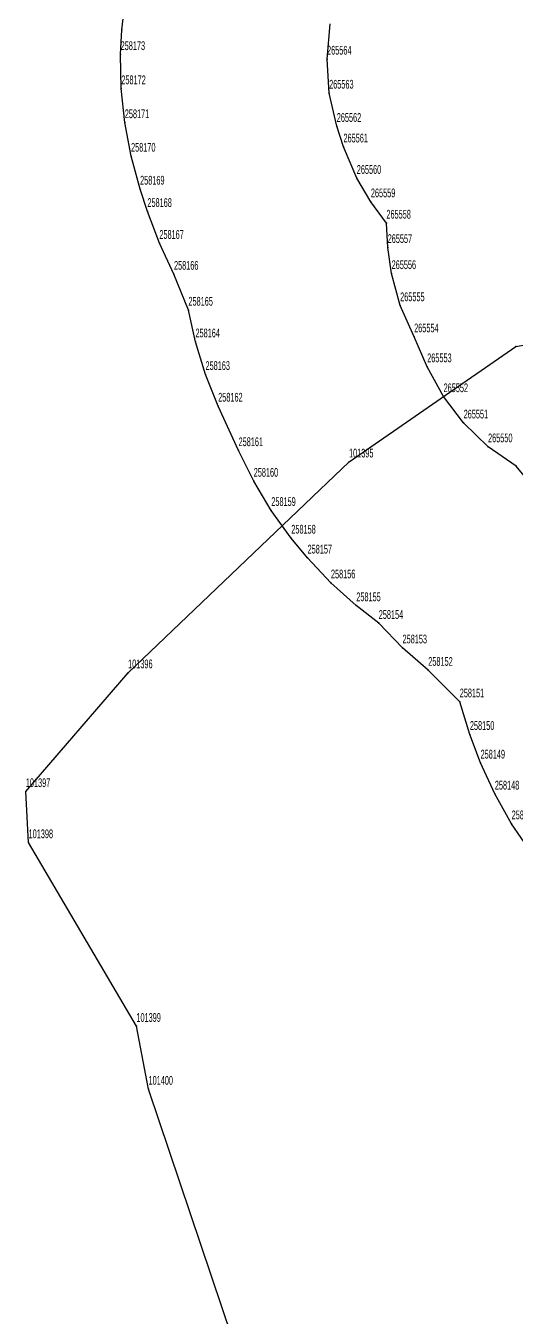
# Model space of a CAD drawing. Extents: x 1277570 to 1279623, y 422293 to 424918.
# Drawn here: x 1277728.7 to 1277847.5, y 422947.8 to 423260.6 of the extents above; entities that cross this region are included whole.
import ezdxf

# ---------------------------------------------------------------- set-up
doc = ezdxf.new("R2010")
doc.units = 0
doc.layers.get('0').update_dxf_attribs({"linetype": 'CONTINUOUS'})

msp = doc.modelspace()

# ---------------------------------------------------------------- linework, layer by layer
at = {"color": 7, "linetype": 'CONTINUOUS'}
for points in [[(1277851.000002, 423060.52), (1277846.359998, 423067.35), (1277842.290001, 423074.549999), (1277838.839998, 423082.059999), (1277836.250001, 423088.999998), (1277833.790002, 423096.890001), (1277826.170001, 423104.529999), (1277819.94, 423109.96), (1277814.180001, 423115.890002), (1277808.739999, 423120.169999), (1277802.599999, 423125.709999), (1277796.939999, 423131.730001), (1277792.999999, 423136.550002), (1277788.16, 423143.249999), (1277783.900002, 423150.33), (1277780.230002, 423157.740001), (1277775.290002, 423168.520002), (1277772.219999, 423176.189998), (1277769.790001, 423184.090001), (1277768.089999, 423191.770002), (1277764.589998, 423200.469999), (1277761.049999, 423207.950001), (1277758.150001, 423215.679999), (1277756.379999, 423221.090001), (1277754.19, 423229.069999), (1277752.680002, 423237.189999), (1277751.830001, 423245.409999), (1277751.670002, 423253.68), (1277751.989999, 423259.669999), (1277753.120001, 423269.33)], [(1277851.43, 423149.229998), (1277847.420001, 423153.95), (1277840.650001, 423158.670002), (1277834.739999, 423164.449998), (1277829.879998, 423170.819999), (1277825.910001, 423178.06), (1277822.749999, 423185.310001), (1277819.359999, 423192.85), (1277817.300001, 423200.63), (1277816.339999, 423206.949999), (1277816.030002, 423212.849998), (1277812.270001, 423218.019998), (1277808.86, 423223.7), (1277805.639999, 423231.31), (1277804.01, 423236.290001), (1277802.159999, 423244.340001), (1277801.660002, 423252.579999), (1277802.45, 423261.139999)], [(1277788.910001, 422912.48), (1277758.420001, 423003.040001), (1277755.490001, 423018.279999), (1277729.38, 423062.77), (1277728.709998, 423075.149999), (1277753.480001, 423103.929999), (1277806.979998, 423154.999999), (1277847.4, 423182.950002), (1277860.880001, 423185.41), (1277862.340001, 423183.359999), (1277875.299999, 423186.610001), (1277890.71, 423171.200002), (1277913.820002, 423140.38), (1277946.320002, 423095.770001), (1277970.519999, 423061.659999), (1277998.069999, 423020.369998), (1278000.829999, 422984.569999), (1278007.98, 422969.719998), (1278028.350002, 422947.14)]]:
    msp.add_lwpolyline(points, dxfattribs=at)
at = {"color": 7}
for p in [(1277751.989999, 423259.669999), (1277751.670002, 423253.68), (1277801.660002, 423252.579999), (1277751.830001, 423245.409999), (1277802.159999, 423244.340001), (1277752.680002, 423237.189999), (1277804.01, 423236.290001), (1277805.639999, 423231.31), (1277754.19, 423229.069999), (1277808.86, 423223.7), (1277756.379999, 423221.090001), (1277812.270001, 423218.019998), (1277758.150001, 423215.679999), (1277816.030002, 423212.849998), (1277761.049999, 423207.950001), (1277816.339999, 423206.949999), (1277764.589998, 423200.469999), (1277817.300001, 423200.63), (1277819.359999, 423192.85), (1277768.089999, 423191.770002), (1277769.790001, 423184.090001), (1277822.749999, 423185.310001), (1277847.4, 423182.950002), (1277772.219999, 423176.189998), (1277825.910001, 423178.06), (1277829.879998, 423170.819999), (1277775.290002, 423168.520002), (1277834.739999, 423164.449998), (1277780.230002, 423157.740001), (1277840.650001, 423158.670002), (1277806.979998, 423154.999999), (1277847.420001, 423153.95), (1277783.900002, 423150.33), (1277788.16, 423143.249999), (1277792.999999, 423136.550002), (1277796.939999, 423131.730001), (1277802.599999, 423125.709999), (1277808.739999, 423120.169999), (1277814.180001, 423115.890002), (1277819.94, 423109.96), (1277826.170001, 423104.529999), (1277753.480001, 423103.929999), (1277833.790002, 423096.890001), (1277836.250001, 423088.999998), (1277838.839998, 423082.059999), (1277728.709998, 423075.149999), (1277842.290001, 423074.549999), (1277846.359998, 423067.35), (1277729.38, 423062.77), (1277755.490001, 423018.279999), (1277758.420001, 423003.040001)]:
    msp.add_point(p, dxfattribs=at)

# ---------------------------------------------------------------- texts
at = {"color": 7, "width": 0.5}
for s, height, p in [('258173', 2.122557, (1277751.670002, 423254.752441)), ('265564', 2.122561, (1277801.660002, 423253.652441)), ('258172', 2.122561, (1277751.830001, 423246.48244)), ('265563', 2.122557, (1277802.159999, 423245.412441)), ('258171', 2.122561, (1277752.680002, 423238.262441)), ('265562', 2.122557, (1277804.01, 423237.362442)), ('265561', 2.122561, (1277805.639999, 423232.382441)), ('258170', 2.122561, (1277754.19, 423230.142441)), ('265560', 2.122557, (1277808.86, 423224.77244)), ('258169', 2.122557, (1277756.379999, 423222.162441)), ('265559', 2.122561, (1277812.270001, 423219.09244)), ('258168', 2.122561, (1277758.150001, 423216.75244)), ('265558', 2.122557, (1277816.030002, 423213.922443)), ('258167', 2.122557, (1277761.049999, 423209.022441)), ('265557', 2.122561, (1277816.339999, 423208.02244)), ('258166', 2.122561, (1277764.589998, 423201.54244)), ('265556', 2.122561, (1277817.300001, 423201.702441)), ('258165', 2.122557, (1277768.089999, 423192.842442)), ('265555', 2.122561, (1277819.359999, 423193.922441)), ('258164', 2.122557, (1277769.790001, 423185.162442)), ('265554', 2.122557, (1277822.749999, 423186.382441)), ('258163', 2.122561, (1277772.219999, 423177.26244)), ('265553', 2.122557, (1277825.910001, 423179.132441)), ('265552', 2.122561, (1277829.879998, 423171.892441)), ('258162', 2.122557, (1277775.290002, 423169.592442)), ('265551', 2.122557, (1277834.739999, 423165.522443)), ('258161', 2.122557, (1277780.230002, 423158.812441)), ('265550', 2.122557, (1277840.650001, 423159.742442)), ('101395', 2.122561, (1277806.979998, 423156.072441)), ('258160', 2.122561, (1277783.900002, 423151.402441)), ('258159', 2.122561, (1277788.16, 423144.322441)), ('258158', 2.122557, (1277792.999999, 423137.622442)), ('258157', 2.122557, (1277796.939999, 423132.802441)), ('258156', 2.122561, (1277802.599999, 423126.78244)), ('258155', 2.122561, (1277808.739999, 423121.242441)), ('258154', 2.122557, (1277814.180001, 423116.962442)), ('258153', 2.122557, (1277819.94, 423111.03244)), ('258152', 2.122561, (1277826.170001, 423105.602441)), ('101396', 2.122561, (1277753.480001, 423105.00244)), ('258151', 2.122557, (1277833.790002, 423097.962441)), ('258150', 2.122557, (1277836.250001, 423090.072443)), ('258149', 2.122561, (1277838.839998, 423083.132441)), ('101397', 2.122561, (1277728.709998, 423076.22244)), ('258148', 2.122561, (1277842.290001, 423075.62244)), ('258147', 2.122557, (1277846.359998, 423068.42244)), ('101398', 2.122557, (1277729.38, 423063.84244)), ('101399', 2.122561, (1277755.490001, 423019.352441)), ('101400', 2.122557, (1277758.420001, 423004.112441))]:
    msp.add_text(s, height=height, dxfattribs=at).set_placement(p)

doc.saveas('drawing.dxf')
